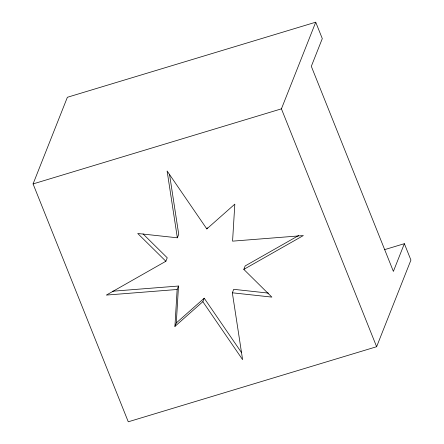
<?xml version="1.0" encoding="UTF-8"?>
<svg xmlns="http://www.w3.org/2000/svg" width="444" height="444" viewBox="0 0 444 444"><rect width="100%" height="100%" fill="white"/><g stroke="black" fill="none" stroke-linecap="round" stroke-linejoin="round"><path stroke-width="0.67" d="M241.63 352.775L204.223 298.213L202.853 301.681L174.925 326.407L177.139 289.494L178.51 286.03L112.543 291.236M174.925 326.407L176.296 322.938L178.51 286.03M404.362 243.673L410.928 260.079L376.623 346.72L128.272 421.8L33.072 183.921L67.377 97.28L315.728 22.2L322.294 38.606L311.316 66.334L393.384 271.401L404.362 243.673L384.487 249.683M177.139 289.494L106.36 295.082L165.867 261.261L167.244 257.792L143.057 233.921M165.867 261.261L137.74 233.489L177.35 237.806L178.721 234.343L169.525 174.342M177.35 237.806L167.105 170.99L206.821 228.926L207.281 227.772M376.623 346.72L281.424 108.841L315.728 22.2M202.853 301.681L242.596 359.651L232.345 292.796L233.716 289.327L268.454 293.118M232.345 292.796L271.85 297.103L243.817 269.386L245.188 265.923L298.695 235.509M206.821 228.926L234.821 204.14L232.567 241.148L303.335 235.559L243.817 269.386M176.296 322.938L204.223 298.213M33.072 183.921L281.424 108.841"/></g></svg>
